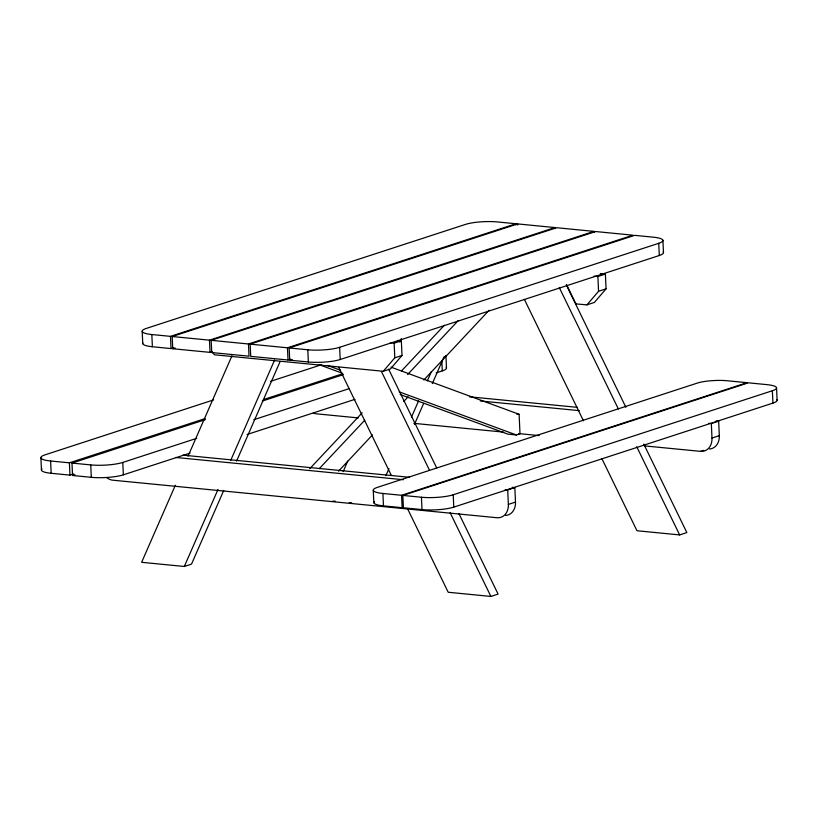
<?xml version="1.0" encoding="UTF-8"?>
<svg xmlns="http://www.w3.org/2000/svg" width="818" height="818" viewBox="0 0 818 818"><rect width="100%" height="100%" fill="white"/><g stroke="black" fill="none" stroke-linecap="round" stroke-linejoin="round"><path stroke-width="1.23" d="M175.328 485.289L141.637 562.303L184.316 566.475L191.514 564.123L223.754 490.401M188.079 456.117L231.975 355.769M184.316 566.475L217.997 489.461M230.758 460.289L274.644 359.94M236.545 461.147L280.053 361.679M343.161 471.608L347.752 461.107M399.808 342.088L401.331 338.58M385.861 475.698L388.939 468.673M411.454 417.18L418.622 400.8M427.323 380.902L431.413 371.546M414.46 424.419L423.652 403.417M432.323 383.581L444.062 356.74M211.995 351.801L214.418 354.777L383.264 371.28L394.808 357.814L402.006 355.472L401.341 340.809L397.568 340.441M402.006 355.472L390.462 368.938L383.264 371.28M575.555 303.877L586.915 304.869L598.551 291.29L606.056 288.846L605.381 274.071L600.3 273.58M606.056 288.846L594.41 302.425L586.915 304.869M338.529 471.188L372.476 434.92M403.806 401.433L408.162 396.781M423.826 380.033L489.103 310.267M309.725 468.745L362.19 412.824M401.546 370.891L444.399 325.216M319.286 468.663L364.767 420.196M407.609 374.532L458.336 320.482M515.964 223.754L497.313 221.934A22.863 4.56 -2.6 0 0 465.462 224.408L146.371 328.407A22.863 4.56 -2.6 0 0 151.831 334.531L170.481 336.362L515.964 223.754L516.005 224.858M212.424 351.597L210.032 352.374L172.731 348.734L172.179 336.525L517.651 223.917L554.952 227.568L555.003 228.662M142.833 343.018A22.863 4.56 -2.6 0 0 152.383 346.74L171.034 348.57L173.457 347.773M172.731 348.734L175.154 347.947M172.179 336.525L209.469 340.165L554.952 227.568M593.95 231.382L248.468 343.979L249.02 356.188L211.719 352.548L211.167 340.329L556.649 227.731L593.95 231.382L594.001 232.476M250.165 344.143L595.647 231.545L632.938 235.185L287.466 347.793L250.165 344.143L250.717 356.351L288.018 360.002L290.41 359.225M289.153 347.957L634.635 235.349L653.285 237.179A22.863 4.56 -2.6 0 1 658.746 243.304L659.298 255.513L340.206 359.511A22.863 4.56 -2.6 0 1 308.366 361.985L289.715 360.165L289.153 347.957L307.803 349.777A22.863 4.56 -2.6 0 0 339.654 347.302L658.746 243.304M289.715 360.165L292.138 359.378M213.641 399.89L45.113 454.818A23.057 4.601 -2.6 0 0 50.614 460.994L51.166 473.295L69.97 475.125L73.61 473.939M270.625 381.321L321.556 364.716M594.072 276.147L597.886 276.515L605.381 274.071M390.329 342.783L394.143 343.151L401.341 340.809M50.614 460.994L69.418 462.835L205.185 418.581M263.365 399.613L342.159 373.928M190.052 453.09L123.354 474.829A23.006 4.591 -2.6 0 1 91.309 477.323L72.546 475.493L71.984 463.08L205.328 419.624M262.302 401.055L343.519 374.583M72.546 475.493L74.97 474.696M71.984 463.08L90.747 464.91A23.006 4.591 -2.6 0 0 122.792 462.426L196.76 438.315M253.754 419.736L349.552 388.509M247.046 434.511L354.971 399.337M436.219 372.855L442.282 370.881A23.006 4.591 -2.6 0 0 446.168 367.282M400.166 394.511L507.845 434.133L516.403 434.971L520.003 433.796L519.113 414.297L391.024 367.159M401.566 495.299L747.049 382.691L728.388 380.871A21.626 4.315 -2.6 0 0 696.527 383.345L377.456 487.344A22.884 4.56 -2.6 0 0 382.906 493.469L383.468 505.872L402.129 507.692L401.566 495.299L382.906 493.469M402.845 495.422L748.317 382.814L766.926 384.634A22.812 4.55 -2.6 0 1 772.366 390.748L772.928 403.1L453.786 507.119A22.812 4.55 -2.6 0 1 422.006 509.594L403.407 507.774L402.845 495.422L421.444 497.242A22.812 4.55 -2.6 0 0 453.223 494.767L772.366 390.748M505.166 489.665L507.712 489.91L514.839 487.589L515.493 502.088A14.816 11.769 71.9 0 1 505.647 515.442M708.787 423.295L711.333 423.55L718.654 421.158L719.319 435.657A14.816 11.769 71.9 0 1 709.472 449.01M106.729 477.661A14.816 11.769 71.9 0 0 112.864 480.197L496.945 517.733A14.816 11.769 71.9 0 0 508.367 504.409L515.493 502.088M644.645 445.902L700.566 451.362A14.816 11.769 71.9 0 0 711.987 438.049L719.319 435.657M700.566 451.362L703.705 450.34M407.446 508.499L448.213 592.263L490.892 596.434L498.09 594.093L459 513.765M601.864 458.601L636.977 530.749L679.656 534.921L686.854 532.569L643.786 444.082M211.167 340.329L248.468 343.979M469.389 396.791L577.488 407.364M716.118 420.912L718.654 421.158M480.33 400.973L579.328 410.646M516.669 414.061L519.113 414.297M358.212 417.906L316.484 413.826A14.816 11.769 71.9 0 1 313.335 413.029M413.857 423.346L503.632 432.119M518.827 433.601L539.164 435.595M182.905 455.145L409.276 477.272M512.293 487.344L514.839 487.589M175.768 457.466L403.417 479.716M332.906 501.025L335.421 501.27M349.225 502.62L351.73 502.865M327.374 365.411L340.533 370.257M399.164 391.832L516.403 434.971M318.815 364.572L342.742 373.376M566.629 284.817L575.852 303.785M566.322 284.92L625.893 407.313M559.277 287.558L618.347 408.949M636.741 446.74L679.656 534.921M524.399 299.419L583.469 420.81M388.632 369.184L436.659 467.865M381.444 371.525L429.47 470.207M450.125 512.671L490.892 596.434M338.754 367.354L391.249 475.217M776.538 387.752L777.1 400.114M711.333 423.55L711.987 438.049M662.917 240.308L663.47 252.517M597.886 276.515L598.551 291.29M517.651 223.917L517.702 225.022M507.712 489.91L508.367 504.409M453.223 494.767L453.786 507.119M446.485 367.865L445.922 355.462A23.006 4.591 -2.6 0 1 444.511 357.292M441.832 360.953L442.282 370.881M421.444 497.242L422.006 509.594M394.143 343.151L394.808 357.814M373.274 490.34L373.836 502.733M339.654 347.302L340.206 359.511M307.803 349.777L308.366 361.985M287.466 347.793L288.018 360.002M209.469 340.165L210.032 352.374M170.481 336.362L171.034 348.57M151.831 334.531L152.383 346.74M142.199 331.402L142.751 343.611M122.792 462.426L123.354 474.829M90.747 464.91L91.309 477.323M69.418 462.835L69.97 475.125M40.9 457.835L41.462 470.135M663.163 251.934A22.863 4.56 -2.6 0 1 659.298 255.513M383.468 505.872A22.884 4.56 -2.6 0 1 374.378 501.526M776.793 399.532A22.812 4.55 -2.6 0 1 772.928 403.1M51.166 473.295A23.057 4.601 -2.6 0 1 42.015 468.918"/></g></svg>
